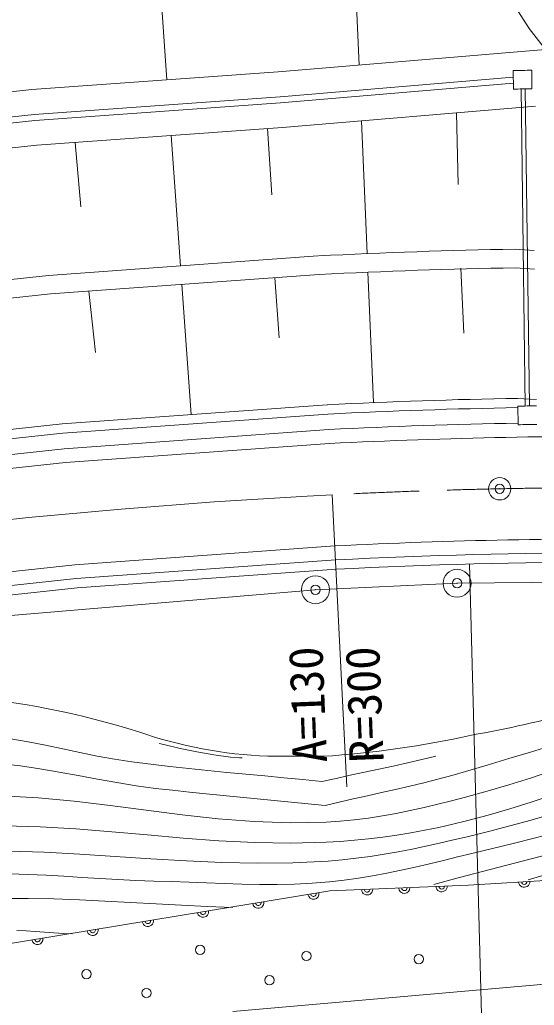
# Model space of a CAD drawing. Units: millimetres, scale not verified. Extents: x 40000 to 680000, y 20000 to 380000.
# Drawn here: x 342454 to 370049, y 278548 to 331402 of the extents above; entities that cross this region are included whole.
import ezdxf
from ezdxf.enums import TextEntityAlignment as Align

# ---------------------------------------------------------------- set-up
doc = ezdxf.new("R2010")
doc.units = ezdxf.units.MM
doc.header["$LTSCALE"] = 1000
doc.header["$PDMODE"] = 32
doc.header["$PDSIZE"] = 500
doc.linetypes.add('CHAIN', pattern=[18.5, 12, -1.5, 3.5, -1.5])
for name, color, linetype, lineweight in [('M-BGD', 7, 'Continuous', 13), ('M-BMK', 2, 'CHAIN', 13), ('M-BMK-ROW', 30, 'Continuous', 13), ('M-STR-HTXT', 7, 'Continuous', 13), ('M-STR-STRC', 7, 'Continuous', 13)]:
    doc.layers.add(name, color=color, linetype=linetype, lineweight=lineweight)
doc.styles.add('ＭＳ ゴシック', font='')
doc.styles.get('ＭＳ ゴシック').set_extended_font_data('MS Gothic')

msp = doc.modelspace()

# ---------------------------------------------------------------- linework, layer by layer
at = {"layer": 'M-BGD'}
for p, q in [((360651, 328969), (360294, 337368)), ((350353, 328177), (349747, 336555)), ((369042, 332078), (369782, 330936)), ((369782, 330936), (370652, 329805)), ((356323, 328608), (370652, 329805)), ((356419, 327271), (368917, 328315)), ((368912, 328678), (368926, 327682)), ((369912, 328691), (369925, 327696)), ((356443, 326952), (368921, 327994)), ((369789, 310689), (369562, 327690)), ((369342, 327687), (369569, 310685)), ((370118, 326758), (356539, 325616)), ((365974, 322561), (365882, 326402)), ((361081, 318859), (360779, 325972)), ((351073, 318203), (350569, 325184)), ((355980, 322003), (355750, 325559)), ((345740, 321359), (345420, 324813)), ((370049, 319032), (369021, 319096)), ((361421, 310866), (361124, 317860)), ((366268, 314588), (366119, 318072)), ((370063, 318032), (369038, 318096)), ((351649, 310223), (351145, 317205)), ((356365, 314341), (356132, 317565)), ((346510, 313547), (346155, 316845)), ((369158, 311097), (370160, 311032)), ((369165, 310680), (369178, 309685)), ((341987, 292835), (342914, 292677)), ((342914, 292677), (343839, 292495)), ((343839, 292495), (344763, 292300)), ((344763, 292300), (345687, 292102)), ((369850, 292124), (371011, 292482)), ((345687, 292102), (346612, 291913)), ((346612, 291913), (347539, 291744)), ((355755, 291900), (358730, 291900)), ((364012, 291722), (364772, 291911)), ((367521, 291434), (368685, 291777)), ((368685, 291777), (369850, 292124)), ((342494, 291384), (341456, 291503)), ((343529, 291232), (342494, 291384)), ((344563, 291056), (343529, 291232)), ((347539, 291744), (348469, 291604)), ((348469, 291604), (349485, 291476)), ((349485, 291476), (350502, 291358)), ((350502, 291358), (351520, 291247)), ((351520, 291247), (352539, 291142)), ((361718, 291212), (362484, 291376)), ((362484, 291376), (363250, 291545)), ((363250, 291545), (364012, 291722)), ((366362, 291086), (367521, 291434)), ((345596, 290866), (344563, 291056)), ((346629, 290674), (345596, 290866)), ((352539, 291142), (353558, 291041)), ((353558, 291041), (354578, 290943)), ((354578, 290943), (355597, 290846)), ((355597, 290846), (356617, 290748)), ((356617, 290748), (357636, 290648)), ((358655, 290545), (359418, 290719)), ((359418, 290719), (360184, 290886)), ((360184, 290886), (360951, 291049)), ((360951, 291049), (361718, 291212)), ((364872, 290666), (365619, 290869)), ((365619, 290869), (366362, 291086)), ((369842, 290735), (368683, 290375)), ((370995, 291116), (369842, 290735)), ((347663, 290488), (346629, 290674)), ((348698, 290320), (347663, 290488)), ((349736, 290180), (348698, 290320)), ((350644, 290076), (349736, 290180)), ((357636, 290648), (358655, 290545)), ((362613, 290123), (363368, 290296)), ((363368, 290296), (364121, 290476)), ((364121, 290476), (364872, 290666)), ((368683, 290375), (367519, 290033)), ((343445, 289667), (341513, 289775)), ((345376, 289486), (343445, 289667)), ((351553, 289977), (350644, 290076)), ((352462, 289883), (351553, 289977)), ((353372, 289793), (352462, 289883)), ((354282, 289705), (353372, 289793)), ((355193, 289619), (354282, 289705)), ((360343, 289620), (361099, 289787)), ((361099, 289787), (361856, 289954)), ((361856, 289954), (362613, 290123)), ((366352, 289709), (365617, 289515)), ((367519, 290033), (366352, 289709)), ((369884, 289440), (371026, 289824)), ((347306, 289259), (345376, 289486)), ((349234, 289010), (347306, 289259)), ((356103, 289533), (355193, 289619)), ((357013, 289448), (356103, 289533)), ((357923, 289360), (357013, 289448)), ((358833, 289271), (357923, 289360)), ((358833, 289271), (359587, 289449)), ((359587, 289449), (360343, 289620)), ((364139, 289154), (363396, 288991)), ((364880, 289329), (364139, 289154)), ((365617, 289515), (364880, 289329)), ((368735, 289078), (369884, 289440)), ((351163, 288767), (349234, 289010)), ((353092, 288555), (351163, 288767)), ((361150, 288591), (360397, 288494)), ((361901, 288707), (361150, 288591)), ((362650, 288841), (361901, 288707)), ((363396, 288991), (362650, 288841)), ((366416, 288434), (367579, 288742)), ((367579, 288742), (368735, 289078)), ((341639, 288180), (343556, 288122)), ((343556, 288122), (345473, 288006)), ((355022, 288401), (353092, 288555)), ((356953, 288329), (355022, 288401)), ((358885, 288367), (356953, 288329)), ((359642, 288419), (358885, 288367)), ((360397, 288494), (359642, 288419)), ((364183, 287939), (364931, 288090)), ((364931, 288090), (365675, 288255)), ((365675, 288255), (366416, 288434)), ((345473, 288006), (347389, 287852)), ((347389, 287852), (349306, 287681)), ((349306, 287681), (351222, 287514)), ((361166, 287479), (361923, 287572)), ((361923, 287572), (362679, 287680)), ((362679, 287680), (363432, 287802)), ((363432, 287802), (364183, 287939)), ((370040, 287504), (371154, 287788)), ((351222, 287514), (353139, 287371)), ((353139, 287371), (355055, 287272)), ((355055, 287272), (356971, 287238)), ((356971, 287238), (358887, 287289)), ((358887, 287289), (359647, 287337)), ((359647, 287337), (360407, 287400)), ((360407, 287400), (361166, 287479)), ((367808, 286955), (368925, 287227)), ((368925, 287227), (370040, 287504)), ((365181, 286317), (365937, 286501)), ((365937, 286501), (366692, 286685)), ((366692, 286685), (367808, 286955)), ((371199, 286734), (369890, 286398)), ((362907, 285789), (363666, 285958)), ((363666, 285958), (364424, 286135)), ((364424, 286135), (365181, 286317)), ((368579, 286065), (367269, 285731)), ((369890, 286398), (368579, 286065)), ((341940, 285600), (342903, 285571)), ((342903, 285571), (343866, 285525)), ((343866, 285525), (344829, 285469)), ((344829, 285469), (345792, 285407)), ((345792, 285407), (346756, 285344)), ((360616, 285359), (361382, 285487)), ((361382, 285487), (362145, 285631)), ((362145, 285631), (362907, 285789)), ((367269, 285731), (365962, 285388)), ((366514, 284991), (377672, 285683)), ((369717, 285277), (370513, 285516)), ((346756, 285344), (347719, 285287)), ((347719, 285287), (348683, 285241)), ((348683, 285241), (349646, 285209)), ((349646, 285209), (350589, 285183)), ((350589, 285183), (351533, 285149)), ((351533, 285149), (352478, 285112)), ((352478, 285112), (353422, 285077)), ((353422, 285077), (354366, 285047)), ((354366, 285047), (355310, 285030)), ((355310, 285030), (356253, 285028)), ((356253, 285028), (357196, 285046)), ((357196, 285046), (358137, 285090)), ((358137, 285090), (359076, 285164)), ((359076, 285164), (359848, 285250)), ((359085, 284682), (366514, 284991)), ((359848, 285250), (360616, 285359)), ((365962, 285388), (364660, 285031)), ((340445, 281615), (359085, 284682)), ((342913, 284277), (341543, 284277)), ((344284, 284251), (342913, 284277)), ((345655, 284203), (344284, 284251)), ((347025, 284139), (345655, 284203)), ((348396, 284065), (347025, 284139)), ((349767, 283988), (348396, 284065)), ((351138, 283913), (349767, 283988)), ((352508, 283845), (351138, 283913)), ((353879, 283791), (352508, 283845)), ((342300, 282565), (342796, 282534)), ((342796, 282534), (343292, 282501)), ((343292, 282501), (343788, 282466)), ((343788, 282466), (344284, 282431)), ((344284, 282431), (344780, 282400)), ((344780, 282400), (345276, 282372)), ((353890, 278214), (381931, 280670))]:
    msp.add_line(p, q, dxfattribs=at)
for points in [[(335598, 326844), (343111, 327654), (356323, 328608)], [(335741, 325512), (343231, 326319), (356419, 327271)], [(335776, 325194), (343260, 326000), (356443, 326952)], [(335919, 323861), (343380, 324665), (356539, 325616)], [(314981, 314130), (329604, 316141), (344007, 317692), (358449, 318735)], [(315118, 313139), (329726, 315148), (344097, 316696), (358521, 317738)], [(316071, 306204), (330578, 308199), (344724, 309723), (358946, 310750)], [(316540, 305764), (330638, 307703), (344769, 309225), (358982, 310252)], [(316653, 304941), (330739, 306878), (344843, 308397), (359032, 309422)], [(315426, 297708), (331585, 299930), (345483, 301428), (359403, 302433)], [(315494, 297212), (331646, 299434), (345528, 300929), (359439, 301935)], [(349936, 292591), (350175, 292531), (351065, 292320), (351959, 292133)], [(351959, 292133), (352858, 291976), (353764, 291858), (354245, 291818), (354387, 291812)], [(341863, 286813), (343768, 286752), (345674, 286653), (347580, 286533), (349485, 286408), (351390, 286294), (353295, 286208), (355198, 286166), (357101, 286184), (359002, 286280), (359755, 286345), (360506, 286430), (361255, 286532), (362003, 286650), (362748, 286782), (363492, 286926), (364233, 287081), (364973, 287244), (365711, 287415), (366447, 287590), (367596, 287874), (368741, 288171), (369884, 288482), (371023, 288807)]]:
    msp.add_lwpolyline(points, dxfattribs=at)
for centre, radius in [((368194, 306247), 600), ((352129, 281521), 250), ((357831, 281192), 250), ((363852, 281026), 250), ((346030, 280218), 250), ((355846, 279891), 250), ((349248, 279206), 250)]:
    msp.add_circle(centre, radius, dxfattribs=at)
for centre, radius, start, end in [((374203, 7689), 321031, 90.7658, 90.94428), ((374364, 5695), 322031, 90.78978, 90.9677), ((374383, 6312), 312830, 90.9821, 92.91563), ((374383, 6312), 311830, 90.9821, 92.91563), ((374383, 6312), 304830, 90.9821, 92.90075), ((374383, 6312), 304330, 90.9821, 92.90075), ((374456, -10309), 321031, 90.7658, 90.94428), ((374382, 6311), 303500, 90.98263, 92.89908), ((374617, -12302), 322031, 90.78978, 90.9677), ((374383, 6312), 296500, 87.16447, 92.89907), ((374383, 6312), 296000, 87.16473, 92.89907), ((358382, 342068), 49730, 279.6143, 293.0319), ((335188, 249863), 45445, 72.5068, 85.1638), ((356766, 316158), 24279, 250.9682, 267.6128), ((355346, 344009), 52219, 273.7157, 282.5438), ((365080, 284931), 300, 182.3837, 2.3838), ((365080, 284931), 150, 182.3851, 2.3825), ((369508, 285177), 300, 183.5487, 3.551), ((369508, 285177), 150, 183.552, 3.5471), ((358207, 284537), 300, 189.3449, 9.3438), ((358207, 284537), 150, 189.3434, 9.3435), ((361084, 284765), 300, 182.3837, 2.3838), ((361084, 284765), 150, 182.3825, 2.385), ((363082, 284848), 300, 182.3846, 2.3823), ((363082, 284848), 150, 182.3869, 2.3795), ((355246, 284050), 300, 189.3439, 9.3449), ((355246, 284050), 150, 189.3434, 9.3435), ((352286, 283563), 300, 189.3435, 9.3426), ((352286, 283563), 150, 189.3434, 9.3435), ((349326, 283076), 300, 189.3432, 9.3456), ((349326, 283076), 150, 189.3442, 9.3463), ((346366, 282589), 300, 189.3434, 9.3435), ((346366, 282589), 150, 189.3434, 9.3435), ((343405, 282102), 300, 189.3449, 9.3438), ((343405, 282102), 150, 189.3463, 9.3442)]:
    msp.add_arc(centre, radius, start, end, dxfattribs=at)
msp.add_point((368194, 306247), dxfattribs=at)
at = {"layer": 'M-BMK'}
msp.add_lwpolyline([(303258, 299566), (308206, 300285), (313156, 300996), (318107, 301693), (323061, 302368), (328019, 303013), (332982, 303622), (337950, 304187), (342923, 304700), (347903, 305154), (352888, 305542), (357878, 305856), (359209, 305927)], dxfattribs=at)
msp.add_arc((374382, 6311), 300000, 82.3618, 92.89907, dxfattribs=at)
at = {"layer": 'M-BMK-ROW'}
msp.add_lwpolyline([(314085, 281873), (315955, 289296), (316225, 296297), (338568, 299157), (358315, 300832), (365909, 301180), (377884, 301284), (385141, 301072), (385863, 299931), (385848, 292737)], dxfattribs=at)
for centre in [(365909, 301180), (358315, 300832)]:
    msp.add_circle(centre, 750, dxfattribs=at)
for p in [(365909, 301180), (358315, 300832)]:
    msp.add_point(p, dxfattribs=at)
at = {"layer": 'M-STR-HTXT'}
for p, q in [((359209, 305927), (360002, 290268)), ((366577, 302209), (368572, 226576))]:
    msp.add_line(p, q, dxfattribs=at)
at = {"layer": 'M-STR-STRC'}
for points in [[(302862, 302288), (330830, 306133), (344912, 307650), (359070, 308673)], [(303654, 296845), (331494, 300674), (345415, 302174), (359348, 303180)]]:
    msp.add_lwpolyline(points, dxfattribs=at)
for radius in [302750, 297250]:
    msp.add_arc((374382, 6311), radius, 89.31719, 92.89908, dxfattribs=at)

# ---------------------------------------------------------------- texts
at = {"layer": 'M-STR-HTXT', "style": 'ＭＳ ゴシック'}
for s, p in [('A=130', (359484, 291610)), ('R=300', (362527, 291615))]:
    msp.add_text(s, height=1833, rotation=92.256, dxfattribs=at).set_placement(p, align=Align.BOTTOM_LEFT)

doc.saveas('drawing.dxf')
